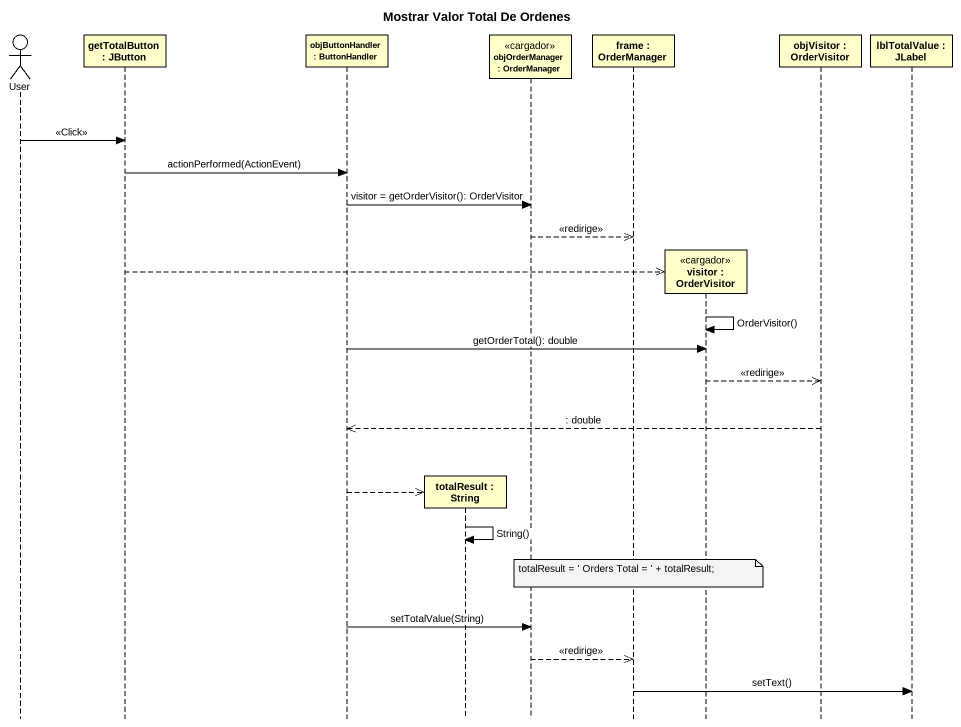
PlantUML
@startuml
title Mostrar Valor Total De Ordenes
hide footbox
actor User
participant "getTotalButton : JButton" as getTotalButton
participant "objButtonHandler : ButtonHandler" as objButtonHandler
participant "totalResult : String" as totalResult
participant "objOrderManager : OrderManager" as objOrderManager <<cargador>>
participant "frame : OrderManager" as frame_
participant "visitor : OrderVisitor" as visitor <<cargador>>
participant "objVisitor : OrderVisitor" as objVisitor
participant "lblTotalValue : JLabel" as lblTotalValue

User -> getTotalButton : <<Click>>
getTotalButton -> objButtonHandler : actionPerformed(ActionEvent)
objButtonHandler -> objOrderManager : visitor = getOrderVisitor(): OrderVisitor
objOrderManager -->> frame_ : <<redirige>>
getTotalButton -->> visitor **
visitor -> visitor : OrderVisitor()
objButtonHandler -> visitor : getOrderTotal(): double
visitor -->> objVisitor : <<redirige>>
objVisitor -->> objButtonHandler : : double
objButtonHandler -->> totalResult **
totalResult -> totalResult : String()
note over frame_ : totalResult = ' Orders Total = ' + totalResult;
objButtonHandler -> objOrderManager : setTotalValue(String)
objOrderManager -->> frame_ : <<redirige>>
frame_ -> lblTotalValue : setText()
@enduml
